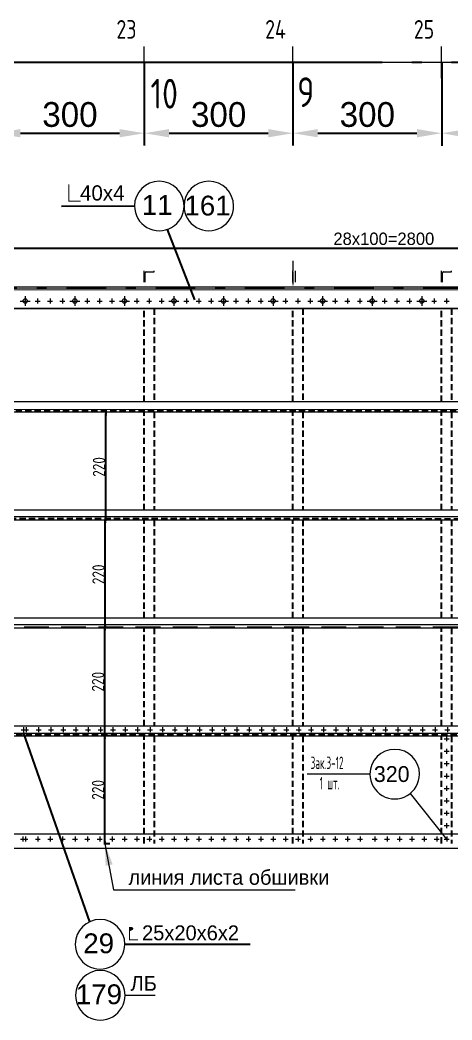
# Model space of a CAD drawing. Header units: millimetres. Extents: x 42007 to 66124, y -556 to 6894.
# Drawn here: x 50562 to 51433, y 3467 to 5485 of the extents above; entities that cross this region are included whole.
import ezdxf
from ezdxf.enums import TextEntityAlignment as Align

# ---------------------------------------------------------------- set-up
doc = ezdxf.new("R2010")
doc.units = ezdxf.units.MM
for name, pattern in [('DASH2', [1040, 900, -60, 20, -60]), ('DASH5', [180, 80, -40, 20, -40]), ('DASHED', [19.05, 12.7, -6.35]), ('K5LT32768', [0]), ('K5LT32769', [0]), ('K5LT32778', [0]), ('K5LT32781', [90, 40, -20, 10, -20]), ('K5LT32786', [25.318241, 20.818241, -1.5, 1.5, -1.5]), ('K5LT32790', [520, 450, -30, 10, -30]), ('K5LT32793', [10, 5, -5]), ('K5LT32794', [0]), ('K5LT32795', [75, 50, -25]), ('K5LT32797', [95.25, 63.5, -31.75]), ('K5LT32799', [95.25, 63.5, -31.75]), ('K5LT_THIN', [0])]:
    doc.linetypes.add(name, pattern=pattern)
doc.layers.get('Defpoints').update_dxf_attribs({"color": 250})
doc.layers.add('pen_7', color=1, linetype='Continuous')
doc.styles.add('KDIMTEXTSTYLE', font='GOST_AU.SHX', dxfattribs={"width": 0.96, "oblique": 15, "height": 5})
doc.styles.add('KTEXTSTYLE', font='GOST_AU.SHX', dxfattribs={"width": 0.96, "height": 5})
doc.styles.add('style5', font='arial.ttf', dxfattribs={"height": 3})
doc.dimstyles.new('ISO-10', dxfattribs={"dimscale": 10, "dimtxt": 2.5, "dimasz": 2.5, "dimexe": 1.25, "dimexo": 0, "dimtad": 1, "dimdec": 0, "dimtxsty": 'Standard', "dimcen": 2.5, "dimclrd": 7, "dimclre": 7, "dimclrt": 6, "dimadec": 0, "dimazin": 0, "dimtfac": 1, "dimtdec": 0, "dimtmove": 0, "dimatfit": 3, "dimfxl": 1, "dimarcsym": 0})
doc.dimstyles.new('KDIMSTYLE (1.00)', dxfattribs={"dimtxt": 5, "dimasz": 1, "dimexe": 2, "dimexo": 0, "dimgap": 1, "dimtad": 1, "dimtxsty": 'KDIMTEXTSTYLE', "dimsah": 1, "dimcen": 0, "dimdle": 1, "dimadec": 0, "dimazin": 0, "dimtfac": 0.667, "dimtmove": 0, "dimatfit": 3, "dimfxl": 1, "dimtvp": 1, "dimtolj": 1, "dimtzin": 0, "dimarcsym": 0})
doc.dimstyles.new('PB20', dxfattribs={"dimscale": 20, "dimtxt": 2.5, "dimasz": 2.5, "dimexe": 1.25, "dimexo": 0, "dimtad": 1, "dimdec": 0, "dimtxsty": 'Standard', "dimcen": 2.5, "dimclrd": 7, "dimclre": 7, "dimclrt": 4, "dimadec": 0, "dimazin": 0, "dimtfac": 1, "dimtdec": 0, "dimtmove": 0, "dimatfit": 3, "dimfxl": 1.25, "dimarcsym": 0})

# ---------------------------------------------------------------- blocks, each defined once
blk = doc.blocks.new('*D170')
at = {"color": 7, "lineweight": -2, "transparency": 16777216}
for p, q in [((50512.4, 5399.6), (50512.4, 5231.4)), ((50812.4, 5399.7), (50812.4, 5231.4)), ((50562.4, 5256.4), (50762.4, 5256.4))]:
    blk.add_line(p, q, dxfattribs=at)
at = {"color": 7, "transparency": 16777216}
for points in [[(50562.4, 5264.8), (50562.4, 5248.1), (50512.4, 5256.4)], [(50762.4, 5264.8), (50762.4, 5248.1), (50812.4, 5256.4)]]:
    blk.add_solid(points, dxfattribs=at)
at = {"layer": 'Defpoints', "color": 0, "transparency": 16777216}
for p in [(50512.4, 5399.6), (50812.4, 5399.7), (50812.4, 5256.4)]:
    blk.add_point(p, dxfattribs=at)
at = {"color": 4, "transparency": 16777216, "insert": (50662.4, 5293.9), "char_height": 50, "attachment_point": 5}
blk.add_mtext('300', dxfattribs=at)
blk = doc.blocks.new('*D171')
at = {"color": 7, "lineweight": -2, "transparency": 16777216}
for p, q in [((50812.4, 5399.6), (50812.4, 5231.4)), ((51112.4, 5399.7), (51112.4, 5231.4)), ((50862.4, 5256.4), (51062.4, 5256.4))]:
    blk.add_line(p, q, dxfattribs=at)
at = {"color": 7, "transparency": 16777216}
for points in [[(50862.4, 5264.8), (50862.4, 5248.1), (50812.4, 5256.4)], [(51062.4, 5264.8), (51062.4, 5248.1), (51112.4, 5256.4)]]:
    blk.add_solid(points, dxfattribs=at)
at = {"layer": 'Defpoints', "color": 0, "transparency": 16777216}
for p in [(50812.4, 5399.6), (51112.4, 5399.7), (51112.4, 5256.4)]:
    blk.add_point(p, dxfattribs=at)
at = {"color": 4, "transparency": 16777216, "insert": (50962.4, 5293.9), "char_height": 50, "attachment_point": 5}
blk.add_mtext('300', dxfattribs=at)
blk = doc.blocks.new('*D172')
at = {"color": 7, "lineweight": -2, "transparency": 16777216}
for p, q in [((51112.4, 5399.6), (51112.4, 5231.4)), ((51412.4, 5399.7), (51412.4, 5231.4)), ((51162.4, 5256.4), (51362.4, 5256.4))]:
    blk.add_line(p, q, dxfattribs=at)
at = {"color": 7, "transparency": 16777216}
for points in [[(51162.4, 5264.8), (51162.4, 5248.1), (51112.4, 5256.4)], [(51362.4, 5264.8), (51362.4, 5248.1), (51412.4, 5256.4)]]:
    blk.add_solid(points, dxfattribs=at)
at = {"layer": 'Defpoints', "color": 0, "transparency": 16777216}
for p in [(51112.4, 5399.6), (51412.4, 5399.7), (51412.4, 5256.4)]:
    blk.add_point(p, dxfattribs=at)
at = {"color": 4, "transparency": 16777216, "insert": (51262.4, 5293.9), "char_height": 50, "attachment_point": 5}
blk.add_mtext('300', dxfattribs=at)
blk = doc.blocks.new('*D173')
at = {"color": 7, "lineweight": -2, "transparency": 16777216}
for p, q in [((51412.4, 5399.6), (51412.4, 5231.3)), ((51712.4, 5399.7), (51712.4, 5231.3)), ((51462.4, 5256.3), (51662.4, 5256.3))]:
    blk.add_line(p, q, dxfattribs=at)
at = {"color": 7, "transparency": 16777216}
for points in [[(51462.4, 5264.6), (51462.4, 5247.9), (51412.4, 5256.3)], [(51662.4, 5264.6), (51662.4, 5247.9), (51712.4, 5256.3)]]:
    blk.add_solid(points, dxfattribs=at)
at = {"layer": 'Defpoints', "color": 0, "transparency": 16777216}
for p in [(51412.4, 5399.6), (51712.4, 5399.7), (51712.4, 5256.3)]:
    blk.add_point(p, dxfattribs=at)
at = {"color": 4, "transparency": 16777216, "insert": (51562.4, 5293.8), "char_height": 50, "attachment_point": 5}
blk.add_mtext('300', dxfattribs=at)
blk = doc.blocks.new('KDIMARROW_01')
blk.add_hatch(color=0).paths.add_polyline_path([(0, 0), (-5, 0.7), (-4.5, 0), (-5, -0.7)])
at = {"color": 0, "linetype": 'K5LT_THIN', "lineweight": 13}
for p, q in [((-4.5, 0), (-5, 0.7)), ((-5, 0.7), (0, 0)), ((0, 0), (-5, -0.7)), ((-5, -0.7), (-4.5, 0)), ((0, 0), (-1, 0))]:
    blk.add_line(p, q, dxfattribs=at)
blk = doc.blocks.new('*D208')
at = {"color": 0, "lineweight": -2, "transparency": 16777216}
for p, q in [((50743.8, 4040), (50730.7, 4040)), ((50732.7, 3823.1), (50732.7, 4039)), ((50743, 3822.1), (50730.7, 3822.1))]:
    blk.add_line(p, q, dxfattribs=at)
at = {"layer": 'Defpoints', "color": 0, "transparency": 16777216}
for p in [(50732.7, 4040), (50743.8, 4040), (50743, 3822.1)]:
    blk.add_point(p, dxfattribs=at)
at = {"color": 0, "lineweight": -2, "transparency": 16777216}
for p, rotation in [((50732.7, 4040), 90), ((50732.7, 3822.1), 270)]:
    blk.add_blockref('KDIMARROW_01', p, dxfattribs=dict(at, rotation=rotation))
at = {"color": 7, "transparency": 16777216, "insert": (50719.2, 3931.1), "char_height": 5, "attachment_point": 5, "rotation": 90, "style": 'KDIMTEXTSTYLE'}
blk.add_mtext('\\A1;\\H25.0;\\W0.965;\\Q0;\\Q0;220\\H25.0;\\W0.965;\\Q0;', dxfattribs=at)
blk = doc.blocks.new('*D209')
at = {"color": 0, "lineweight": -2, "transparency": 16777216}
for p, q in [((50732, 4258.5), (50734.6, 4258.5)), ((50732.6, 4041.3), (50732.6, 4257.5)), ((50732.6, 4040.3), (50730.6, 4040.3))]:
    blk.add_line(p, q, dxfattribs=at)
at = {"layer": 'Defpoints', "color": 0, "transparency": 16777216}
for p in [(50732, 4258.5), (50732.6, 4258.5), (50732.6, 4040.3)]:
    blk.add_point(p, dxfattribs=at)
at = {"color": 0, "lineweight": -2, "transparency": 16777216}
for p, rotation in [((50732.6, 4258.5), 90), ((50732.6, 4040.3), 270)]:
    blk.add_blockref('KDIMARROW_01', p, dxfattribs=dict(at, rotation=rotation))
at = {"color": 7, "transparency": 16777216, "insert": (50719.1, 4149.4), "char_height": 5, "attachment_point": 5, "rotation": 90, "style": 'KDIMTEXTSTYLE'}
blk.add_mtext('\\A1;\\H25.0;\\W0.965;\\Q0;\\Q0;220\\H25.0;\\W0.965;\\Q0;', dxfattribs=at)
blk = doc.blocks.new('*D210')
at = {"color": 0, "lineweight": -2, "transparency": 16777216}
for p, q in [((50733, 4475.2), (50735.6, 4475.2)), ((50733.6, 4258.1), (50733.6, 4474.2)), ((50733.6, 4257.1), (50731.6, 4257.1))]:
    blk.add_line(p, q, dxfattribs=at)
at = {"layer": 'Defpoints', "color": 0, "transparency": 16777216}
for p in [(50733, 4475.2), (50733.6, 4475.2), (50733.6, 4257.1)]:
    blk.add_point(p, dxfattribs=at)
at = {"color": 0, "lineweight": -2, "transparency": 16777216}
for p, rotation in [((50733.6, 4475.2), 90), ((50733.6, 4257.1), 270)]:
    blk.add_blockref('KDIMARROW_01', p, dxfattribs=dict(at, rotation=rotation))
at = {"color": 7, "transparency": 16777216, "insert": (50720.1, 4366.1), "char_height": 5, "attachment_point": 5, "rotation": 90, "style": 'KDIMTEXTSTYLE'}
blk.add_mtext('\\A1;\\H25.0;\\W0.965;\\Q0;\\Q0;220\\H25.0;\\W0.965;\\Q0;', dxfattribs=at)
blk = doc.blocks.new('*D211')
at = {"color": 0, "lineweight": -2, "transparency": 16777216}
for p, q in [((50734, 4691.9), (50736.7, 4691.9)), ((50734.7, 4474.8), (50734.7, 4690.9)), ((50734.7, 4473.8), (50732.7, 4473.8))]:
    blk.add_line(p, q, dxfattribs=at)
at = {"layer": 'Defpoints', "color": 0, "transparency": 16777216}
for p in [(50734, 4691.9), (50734.7, 4691.9), (50734.7, 4473.8)]:
    blk.add_point(p, dxfattribs=at)
at = {"color": 0, "lineweight": -2, "transparency": 16777216}
for p, rotation in [((50734.7, 4691.9), 90), ((50734.7, 4473.8), 270)]:
    blk.add_blockref('KDIMARROW_01', p, dxfattribs=dict(at, rotation=rotation))
at = {"color": 7, "transparency": 16777216, "insert": (50721.1, 4582.8), "char_height": 5, "attachment_point": 5, "rotation": 90, "style": 'KDIMTEXTSTYLE'}
blk.add_mtext('\\A1;\\H25.0;\\W0.965;\\Q0;\\Q0;220\\H25.0;\\W0.965;\\Q0;', dxfattribs=at)
blk = doc.blocks.new('*D227')
at = {"color": 7, "lineweight": -2, "transparency": 16777216}
for p, q in [((50512.4, 5399.6), (50512.4, 5231.4)), ((50812.4, 5399.7), (50812.4, 5231.4)), ((50562.4, 5256.4), (50762.4, 5256.4))]:
    blk.add_line(p, q, dxfattribs=at)
at = {"color": 7, "transparency": 16777216}
for points in [[(50562.4, 5264.8), (50562.4, 5248.1), (50512.4, 5256.4)], [(50762.4, 5264.8), (50762.4, 5248.1), (50812.4, 5256.4)]]:
    blk.add_solid(points, dxfattribs=at)
at = {"layer": 'Defpoints', "color": 0, "transparency": 16777216}
for p in [(50512.4, 5399.6), (50812.4, 5399.7), (50812.4, 5256.4)]:
    blk.add_point(p, dxfattribs=at)
at = {"color": 4, "transparency": 16777216, "insert": (50662.4, 5293.9), "char_height": 50, "attachment_point": 5}
blk.add_mtext('300', dxfattribs=at)
blk = doc.blocks.new('*D228')
at = {"color": 7, "lineweight": -2, "transparency": 16777216}
for p, q in [((50812.4, 5399.6), (50812.4, 5231.4)), ((51112.4, 5399.7), (51112.4, 5231.4)), ((50862.4, 5256.4), (51062.4, 5256.4))]:
    blk.add_line(p, q, dxfattribs=at)
at = {"color": 7, "transparency": 16777216}
for points in [[(50862.4, 5264.8), (50862.4, 5248.1), (50812.4, 5256.4)], [(51062.4, 5264.8), (51062.4, 5248.1), (51112.4, 5256.4)]]:
    blk.add_solid(points, dxfattribs=at)
at = {"layer": 'Defpoints', "color": 0, "transparency": 16777216}
for p in [(50812.4, 5399.6), (51112.4, 5399.7), (51112.4, 5256.4)]:
    blk.add_point(p, dxfattribs=at)
at = {"color": 4, "transparency": 16777216, "insert": (50962.4, 5293.9), "char_height": 50, "attachment_point": 5}
blk.add_mtext('300', dxfattribs=at)
blk = doc.blocks.new('*D229')
at = {"color": 7, "lineweight": -2, "transparency": 16777216}
for p, q in [((51112.4, 5399.6), (51112.4, 5231.4)), ((51412.4, 5399.7), (51412.4, 5231.4)), ((51162.4, 5256.4), (51362.4, 5256.4))]:
    blk.add_line(p, q, dxfattribs=at)
at = {"color": 7, "transparency": 16777216}
for points in [[(51162.4, 5264.8), (51162.4, 5248.1), (51112.4, 5256.4)], [(51362.4, 5264.8), (51362.4, 5248.1), (51412.4, 5256.4)]]:
    blk.add_solid(points, dxfattribs=at)
at = {"layer": 'Defpoints', "color": 0, "transparency": 16777216}
for p in [(51112.4, 5399.6), (51412.4, 5399.7), (51412.4, 5256.4)]:
    blk.add_point(p, dxfattribs=at)
at = {"color": 4, "transparency": 16777216, "insert": (51262.4, 5293.9), "char_height": 50, "attachment_point": 5}
blk.add_mtext('300', dxfattribs=at)
blk = doc.blocks.new('*D230')
at = {"color": 7, "lineweight": -2, "transparency": 16777216}
for p, q in [((51412.4, 5399.6), (51412.4, 5231.3)), ((51712.4, 5399.7), (51712.4, 5231.3)), ((51462.4, 5256.3), (51662.4, 5256.3))]:
    blk.add_line(p, q, dxfattribs=at)
at = {"color": 7, "transparency": 16777216}
for points in [[(51462.4, 5264.6), (51462.4, 5247.9), (51412.4, 5256.3)], [(51662.4, 5264.6), (51662.4, 5247.9), (51712.4, 5256.3)]]:
    blk.add_solid(points, dxfattribs=at)
at = {"layer": 'Defpoints', "color": 0, "transparency": 16777216}
for p in [(51412.4, 5399.6), (51712.4, 5399.7), (51712.4, 5256.3)]:
    blk.add_point(p, dxfattribs=at)
at = {"color": 4, "transparency": 16777216, "insert": (51562.4, 5293.8), "char_height": 50, "attachment_point": 5}
blk.add_mtext('300', dxfattribs=at)
blk = doc.blocks.new('*D276')
at = {"color": 7, "lineweight": -2, "transparency": 16777216}
for p, q in [((49774.5, 4927.8), (49774.5, 5037)), ((52572, 4913.3), (52572, 5037)), ((49799.5, 5024.5), (52547, 5024.5))]:
    blk.add_line(p, q, dxfattribs=at)
at = {"color": 7, "transparency": 16777216}
for points in [[(49799.5, 5028.6), (49799.5, 5020.3), (49774.5, 5024.5)], [(52547, 5028.6), (52547, 5020.3), (52572, 5024.5)]]:
    blk.add_solid(points, dxfattribs=at)
at = {"layer": 'Defpoints', "color": 0, "transparency": 16777216}
for p in [(52572, 5024.5), (49774.5, 4927.8), (52572, 4913.3)]:
    blk.add_point(p, dxfattribs=at)
at = {"color": 6, "transparency": 16777216, "insert": (51295.7, 5043.2), "char_height": 25, "attachment_point": 5}
blk.add_mtext('28х100=2800', dxfattribs=at)

msp = doc.modelspace()

# ---------------------------------------------------------------- hatches: boundary and pattern name
for color, points in [(7, [(50734.403, 3777.815), (50748.572, 3780.64), (50732.678, 3822.306)]), (0, [(50787.027, 3648.8, 1), (50787.027, 3653.034), (50782.692, 3653.034), (50782.692, 3646.387)])]:
    msp.add_hatch(color=color).paths.add_polyline_path(points)

# ---------------------------------------------------------------- linework, layer by layer
at = {"color": 0, "linetype": 'K5LT32768', "lineweight": 18}
for p, q in [((50812.362, 5367.653), (50812.362, 5431.653)), ((50812.362, 5367.653), (50812.362, 5431.653)), ((51112.362, 5367.653), (51112.362, 5431.653)), ((51112.362, 5367.653), (51112.362, 5431.653)), ((51412.362, 5367.653), (51412.362, 5431.653)), ((51412.362, 5367.653), (51412.362, 5431.653))]:
    msp.add_line(p, q, dxfattribs=at)
at = {"color": 0, "linetype": 'K5LT32778', "lineweight": 18}
for p, q in [((50812.362, 5369.474), (50812.362, 5416.93)), ((50812.362, 5369.474), (50812.362, 5416.93)), ((51112.362, 5369.474), (51112.362, 5416.93)), ((51112.362, 5369.474), (51112.362, 5416.93)), ((51412.362, 5369.474), (51412.362, 5416.93)), ((51412.362, 5369.474), (51412.362, 5416.93))]:
    msp.add_line(p, q, dxfattribs=at)
at = {"color": 0, "linetype": 'K5LT32790', "lineweight": 18}
for p, q in [((46793.402, 5399.833), (54012.362, 5399.833)), ((46793.402, 5399.833), (54012.362, 5399.833)), ((46793.402, 5399.833), (54012.362, 5399.833)), ((46793.402, 5399.833), (54012.362, 5399.833)), ((47023.402, 5399.653), (54242.362, 5399.653)), ((47023.402, 5399.653), (54242.362, 5399.653)), ((47023.402, 5399.653), (54242.362, 5399.653)), ((47023.402, 5399.653), (54242.362, 5399.653))]:
    msp.add_line(p, q, dxfattribs=at)
at = {"color": 0, "linetype": 'DASH2'}
msp.add_line((47272.487, 5399.59), (54357.862, 5399.59), dxfattribs=at)
msp.add_line((47272.487, 5399.59), (54357.862, 5399.59), dxfattribs=at)
msp.add_line((47272.487, 5399.59), (54357.862, 5399.59), dxfattribs=at)
msp.add_line((47272.487, 5399.59), (54357.862, 5399.59), dxfattribs=at)
at = {"color": 0}
for p, q in [((50645.368, 5109.154), (50792.609, 5109.579)), ((50858.392, 5062.008), (50913.552, 4919.957)), ((50568.34, 4046.786), (50702.097, 3664.383)), ((50773.191, 3619.433), (51025.872, 3619.554))]:
    msp.add_line(p, q, dxfattribs=at)
at = {"color": 7, "linetype": 'K5LT32786', "lineweight": 18}
msp.add_line((51112.362, 4998.588), (51112.362, 4948.588), dxfattribs=at)
at = {"color": 7, "linetype": 'K5LT32781', "lineweight": 18}
for p, q in [((50812.362, 4955.588), (50812.362, 4978.588)), ((50814.362, 4955.588), (50814.362, 4974.588)), ((50816.362, 4976.588), (50831.362, 4976.588)), ((50832.362, 4977.588), (50832.362, 4978.588)), ((51112.362, 4955.588), (51112.362, 4978.588)), ((51117.362, 4955.588), (51117.362, 4978.588)), ((51412.362, 4955.588), (51412.362, 4978.588)), ((51414.362, 4955.588), (51414.362, 4974.588)), ((51416.362, 4976.588), (51431.362, 4976.588)), ((51432.362, 4977.588), (51432.362, 4978.588))]:
    msp.add_line(p, q, dxfattribs=at)
at = {"color": 7, "linetype": 'K5LT32769', "lineweight": 18}
for p, q in [((51784.738, 4945.588), (50495.821, 4945.588)), ((50572.255, 4927.772), (50572.255, 4907.772)), ((50572.255, 4927.772), (50572.255, 4907.772)), ((50572.255, 4927.772), (50572.255, 4907.772)), ((50572.255, 4927.772), (50572.255, 4907.772)), ((50672.255, 4927.772), (50672.255, 4907.772)), ((50672.255, 4927.772), (50672.255, 4907.772)), ((50772.255, 4927.772), (50772.255, 4907.772)), ((50772.255, 4927.772), (50772.255, 4907.772)), ((50872.255, 4927.772), (50872.255, 4907.772)), ((50872.255, 4927.772), (50872.255, 4907.772)), ((50972.255, 4927.772), (50972.255, 4907.772)), ((50972.255, 4927.772), (50972.255, 4907.772)), ((51072.255, 4927.772), (51072.255, 4907.772)), ((51072.255, 4927.772), (51072.255, 4907.772)), ((51172.255, 4927.772), (51172.255, 4907.772)), ((51172.255, 4927.772), (51172.255, 4907.772)), ((51272.255, 4927.772), (51272.255, 4907.772)), ((51272.255, 4927.772), (51272.255, 4907.772)), ((51372.255, 4927.772), (51372.255, 4907.772)), ((51372.255, 4927.772), (51372.255, 4907.772)), ((50562.255, 4917.772), (50572.255, 4917.772)), ((50562.255, 4917.772), (50572.255, 4917.772)), ((50562.255, 4917.772), (50582.255, 4917.772)), ((50562.255, 4917.772), (50582.255, 4917.772)), ((50592.255, 4917.772), (50602.255, 4917.772)), ((50592.255, 4917.772), (50602.255, 4917.772)), ((50597.255, 4922.772), (50597.255, 4912.772)), ((50597.255, 4922.772), (50597.255, 4912.772)), ((50617.255, 4917.772), (50627.255, 4917.772)), ((50617.255, 4917.772), (50627.255, 4917.772)), ((50622.255, 4922.772), (50622.255, 4912.772)), ((50622.255, 4922.772), (50622.255, 4912.772)), ((50642.255, 4917.772), (50652.255, 4917.772)), ((50642.255, 4917.772), (50652.255, 4917.772)), ((50647.255, 4922.772), (50647.255, 4912.772)), ((50647.255, 4922.772), (50647.255, 4912.772)), ((50662.255, 4917.772), (50682.255, 4917.772)), ((50662.255, 4917.772), (50682.255, 4917.772)), ((50692.255, 4917.772), (50702.255, 4917.772)), ((50692.255, 4917.772), (50702.255, 4917.772)), ((50697.255, 4922.772), (50697.255, 4912.772)), ((50697.255, 4922.772), (50697.255, 4912.772)), ((50717.255, 4917.772), (50727.255, 4917.772)), ((50717.255, 4917.772), (50727.255, 4917.772)), ((50722.255, 4922.772), (50722.255, 4912.772)), ((50722.255, 4922.772), (50722.255, 4912.772)), ((50742.255, 4917.772), (50752.255, 4917.772)), ((50742.255, 4917.772), (50752.255, 4917.772)), ((50747.255, 4922.772), (50747.255, 4912.772)), ((50747.255, 4922.772), (50747.255, 4912.772)), ((50762.255, 4917.772), (50782.255, 4917.772)), ((50762.255, 4917.772), (50782.255, 4917.772)), ((50792.255, 4917.772), (50802.255, 4917.772)), ((50792.255, 4917.772), (50802.255, 4917.772)), ((50797.255, 4922.772), (50797.255, 4912.772)), ((50797.255, 4922.772), (50797.255, 4912.772)), ((50817.255, 4917.772), (50827.255, 4917.772)), ((50817.255, 4917.772), (50827.255, 4917.772)), ((50822.255, 4922.772), (50822.255, 4912.772)), ((50822.255, 4922.772), (50822.255, 4912.772)), ((50842.255, 4917.772), (50852.255, 4917.772)), ((50842.255, 4917.772), (50852.255, 4917.772)), ((50847.255, 4922.772), (50847.255, 4912.772)), ((50847.255, 4922.772), (50847.255, 4912.772)), ((50862.255, 4917.772), (50882.255, 4917.772)), ((50862.255, 4917.772), (50882.255, 4917.772)), ((50892.255, 4917.772), (50902.255, 4917.772)), ((50892.255, 4917.772), (50902.255, 4917.772)), ((50897.255, 4922.772), (50897.255, 4912.772)), ((50897.255, 4922.772), (50897.255, 4912.772)), ((50917.255, 4917.772), (50927.255, 4917.772)), ((50917.255, 4917.772), (50927.255, 4917.772)), ((50922.255, 4922.772), (50922.255, 4912.772)), ((50922.255, 4922.772), (50922.255, 4912.772)), ((50942.255, 4917.772), (50952.255, 4917.772)), ((50942.255, 4917.772), (50952.255, 4917.772)), ((50947.255, 4922.772), (50947.255, 4912.772)), ((50947.255, 4922.772), (50947.255, 4912.772)), ((50962.255, 4917.772), (50982.255, 4917.772)), ((50962.255, 4917.772), (50982.255, 4917.772)), ((50992.255, 4917.772), (51002.255, 4917.772)), ((50992.255, 4917.772), (51002.255, 4917.772)), ((50997.255, 4922.772), (50997.255, 4912.772)), ((50997.255, 4922.772), (50997.255, 4912.772)), ((51017.255, 4917.772), (51027.255, 4917.772)), ((51017.255, 4917.772), (51027.255, 4917.772)), ((51022.255, 4922.772), (51022.255, 4912.772)), ((51022.255, 4922.772), (51022.255, 4912.772)), ((51042.255, 4917.772), (51052.255, 4917.772)), ((51042.255, 4917.772), (51052.255, 4917.772)), ((51047.255, 4922.772), (51047.255, 4912.772)), ((51047.255, 4922.772), (51047.255, 4912.772)), ((51062.255, 4917.772), (51082.255, 4917.772)), ((51062.255, 4917.772), (51082.255, 4917.772)), ((51092.255, 4917.772), (51102.255, 4917.772)), ((51092.255, 4917.772), (51102.255, 4917.772)), ((51097.255, 4922.772), (51097.255, 4912.772)), ((51097.255, 4922.772), (51097.255, 4912.772)), ((51117.255, 4917.772), (51127.255, 4917.772)), ((51117.255, 4917.772), (51127.255, 4917.772)), ((51122.255, 4922.772), (51122.255, 4912.772)), ((51122.255, 4922.772), (51122.255, 4912.772)), ((51142.255, 4917.772), (51152.255, 4917.772)), ((51142.255, 4917.772), (51152.255, 4917.772)), ((51147.255, 4922.772), (51147.255, 4912.772)), ((51147.255, 4922.772), (51147.255, 4912.772)), ((51162.255, 4917.772), (51182.255, 4917.772)), ((51162.255, 4917.772), (51182.255, 4917.772)), ((51192.255, 4917.772), (51202.255, 4917.772)), ((51192.255, 4917.772), (51202.255, 4917.772)), ((51197.255, 4922.772), (51197.255, 4912.772)), ((51197.255, 4922.772), (51197.255, 4912.772)), ((51217.255, 4917.772), (51227.255, 4917.772)), ((51217.255, 4917.772), (51227.255, 4917.772)), ((51222.255, 4922.772), (51222.255, 4912.772)), ((51222.255, 4922.772), (51222.255, 4912.772)), ((51242.255, 4917.772), (51252.255, 4917.772)), ((51242.255, 4917.772), (51252.255, 4917.772)), ((51247.255, 4922.772), (51247.255, 4912.772)), ((51247.255, 4922.772), (51247.255, 4912.772)), ((51262.255, 4917.772), (51282.255, 4917.772)), ((51262.255, 4917.772), (51282.255, 4917.772)), ((51292.255, 4917.772), (51302.255, 4917.772)), ((51292.255, 4917.772), (51302.255, 4917.772)), ((51297.255, 4922.772), (51297.255, 4912.772)), ((51297.255, 4922.772), (51297.255, 4912.772)), ((51317.255, 4917.772), (51327.255, 4917.772)), ((51317.255, 4917.772), (51327.255, 4917.772)), ((51322.255, 4922.772), (51322.255, 4912.772)), ((51322.255, 4922.772), (51322.255, 4912.772)), ((51342.255, 4917.772), (51352.255, 4917.772)), ((51342.255, 4917.772), (51352.255, 4917.772)), ((51347.255, 4922.772), (51347.255, 4912.772)), ((51347.255, 4922.772), (51347.255, 4912.772)), ((51362.255, 4917.772), (51382.255, 4917.772)), ((51362.255, 4917.772), (51382.255, 4917.772)), ((51392.255, 4917.772), (51402.255, 4917.772)), ((51392.255, 4917.772), (51402.255, 4917.772)), ((51397.255, 4922.772), (51397.255, 4912.772)), ((51397.255, 4922.772), (51397.255, 4912.772)), ((51417.255, 4917.772), (51427.255, 4917.772)), ((51417.255, 4917.772), (51427.255, 4917.772)), ((51422.255, 4922.772), (51422.255, 4912.772)), ((51422.255, 4922.772), (51422.255, 4912.772)), ((51868.631, 4902.588), (50495.821, 4902.588)), ((50495.821, 4902.588), (51868.631, 4902.588)), ((51868.631, 4714.016), (50495.821, 4714.016)), ((50495.821, 4694.189), (51868.631, 4694.189)), ((50497.245, 4699.707), (51870.054, 4698.062)), ((51868.631, 4495.816), (50495.821, 4495.816)), ((51868.631, 4482.025), (50495.821, 4482.05)), ((50495.821, 4475.989), (51868.631, 4475.989)), ((51868.631, 4277.718), (50495.821, 4277.718)), ((51868.631, 4263.925), (50495.821, 4263.949)), ((50495.821, 4257.891), (51868.631, 4257.891)), ((51868.631, 4059.615), (50495.821, 4059.615)), ((50569.025, 4057.495), (50569.025, 4047.495)), ((50574.025, 4057.495), (50574.025, 4047.495)), ((50574.025, 4057.495), (50574.025, 4047.495)), ((50599.025, 4057.495), (50599.025, 4047.495)), ((50624.025, 4057.495), (50624.025, 4047.495)), ((50649.025, 4057.495), (50649.025, 4047.495)), ((50674.025, 4057.495), (50674.025, 4047.495)), ((50699.025, 4057.495), (50699.025, 4047.495)), ((50724.025, 4057.495), (50724.025, 4047.495)), ((50749.025, 4057.495), (50749.025, 4047.495)), ((50774.025, 4057.495), (50774.025, 4047.495)), ((50799.025, 4057.495), (50799.025, 4047.495)), ((50824.025, 4057.495), (50824.025, 4047.495)), ((50849.025, 4057.495), (50849.025, 4047.495)), ((50874.025, 4057.495), (50874.025, 4047.495)), ((50899.025, 4057.495), (50899.025, 4047.495)), ((50924.025, 4057.495), (50924.025, 4047.495)), ((50949.025, 4057.495), (50949.025, 4047.495)), ((50974.025, 4057.495), (50974.025, 4047.495)), ((50999.025, 4057.495), (50999.025, 4047.495)), ((51024.025, 4057.495), (51024.025, 4047.495)), ((51049.025, 4057.495), (51049.025, 4047.495)), ((51074.025, 4057.495), (51074.025, 4047.495)), ((51099.025, 4057.495), (51099.025, 4047.495)), ((51124.025, 4057.495), (51124.025, 4047.495)), ((51149.025, 4057.495), (51149.025, 4047.495)), ((51174.025, 4057.495), (51174.025, 4047.495)), ((51199.025, 4057.495), (51199.025, 4047.495)), ((51224.025, 4057.495), (51224.025, 4047.495)), ((51249.025, 4057.495), (51249.025, 4047.495)), ((51274.025, 4057.495), (51274.025, 4047.495)), ((51299.025, 4057.495), (51299.025, 4047.495)), ((51324.025, 4057.495), (51324.025, 4047.495)), ((51349.025, 4057.495), (51349.025, 4047.495)), ((51374.025, 4057.495), (51374.025, 4047.495)), ((51399.025, 4057.495), (51399.025, 4047.495)), ((51424.025, 4057.495), (51424.025, 4047.495)), ((50495.821, 4045.64), (51868.631, 4045.707)), ((50495.821, 4039.788), (51868.631, 4039.788)), ((50564.025, 4052.495), (50574.025, 4052.495)), ((50569.025, 4052.495), (50579.025, 4052.495)), ((50594.025, 4052.495), (50604.025, 4052.495)), ((50619.025, 4052.495), (50629.025, 4052.495)), ((50644.025, 4052.495), (50654.025, 4052.495)), ((50669.025, 4052.495), (50679.025, 4052.495)), ((50694.025, 4052.495), (50704.025, 4052.495)), ((50719.025, 4052.495), (50729.025, 4052.495)), ((50744.025, 4052.495), (50754.025, 4052.495)), ((50769.025, 4052.495), (50779.025, 4052.495)), ((50794.025, 4052.495), (50804.025, 4052.495)), ((50819.025, 4052.495), (50829.025, 4052.495)), ((50844.025, 4052.495), (50854.025, 4052.495)), ((50869.025, 4052.495), (50879.025, 4052.495)), ((50894.025, 4052.495), (50904.025, 4052.495)), ((50919.025, 4052.495), (50929.025, 4052.495)), ((50944.025, 4052.495), (50954.025, 4052.495)), ((50969.025, 4052.495), (50979.025, 4052.495)), ((50994.025, 4052.495), (51004.025, 4052.495)), ((51019.025, 4052.495), (51029.025, 4052.495)), ((51044.025, 4052.495), (51054.025, 4052.495)), ((51069.025, 4052.495), (51079.025, 4052.495)), ((51094.025, 4052.495), (51104.025, 4052.495)), ((51119.025, 4052.495), (51129.025, 4052.495)), ((51144.025, 4052.495), (51154.025, 4052.495)), ((51169.025, 4052.495), (51179.025, 4052.495)), ((51194.025, 4052.495), (51204.025, 4052.495)), ((51219.025, 4052.495), (51229.025, 4052.495)), ((51244.025, 4052.495), (51254.025, 4052.495)), ((51269.025, 4052.495), (51279.025, 4052.495)), ((51294.025, 4052.495), (51304.025, 4052.495)), ((51319.025, 4052.495), (51329.025, 4052.495)), ((51344.025, 4052.495), (51354.025, 4052.495)), ((51369.025, 4052.495), (51379.025, 4052.495)), ((51394.025, 4052.495), (51404.025, 4052.495)), ((51419.025, 4052.495), (51429.025, 4052.495)), ((51422.362, 4039.025), (51422.362, 4029.025)), ((51417.362, 4034.025), (51427.362, 4034.025)), ((51417.362, 4009.025), (51427.362, 4009.025)), ((51422.362, 4014.025), (51422.362, 4004.025)), ((51417.362, 3984.025), (51427.362, 3984.025)), ((51422.362, 3989.025), (51422.362, 3979.025)), ((51267.679, 3962.831), (51141.232, 3962.831)), ((51417.362, 3959.025), (51427.362, 3959.025)), ((51422.362, 3964.025), (51422.362, 3954.025)), ((51422.362, 3939.025), (51422.362, 3929.025)), ((51348.665, 3923.59), (51422.362, 3831.588)), ((51417.362, 3934.025), (51427.362, 3934.025)), ((51417.362, 3909.025), (51427.362, 3909.025)), ((51422.362, 3914.025), (51422.362, 3904.025)), ((51417.362, 3884.025), (51427.362, 3884.025)), ((51422.362, 3889.025), (51422.362, 3879.025)), ((51417.362, 3859.025), (51427.362, 3859.025)), ((51422.362, 3864.025), (51422.362, 3854.025)), ((50567.64, 3836.588), (50567.64, 3826.588)), ((50572.64, 3836.588), (50572.64, 3826.588)), ((50572.64, 3836.588), (50572.64, 3826.588)), ((50597.64, 3836.588), (50597.64, 3826.588)), ((50622.64, 3836.588), (50622.64, 3826.588)), ((50647.64, 3836.588), (50647.64, 3826.588)), ((50672.64, 3836.588), (50672.64, 3826.588)), ((50697.64, 3836.588), (50697.64, 3826.588)), ((50722.64, 3836.588), (50722.64, 3826.588)), ((50747.64, 3836.588), (50747.64, 3826.588)), ((50772.64, 3836.588), (50772.64, 3826.588)), ((50797.64, 3836.588), (50797.64, 3826.588)), ((50822.64, 3836.588), (50822.64, 3826.588)), ((50847.64, 3836.588), (50847.64, 3826.588)), ((50872.64, 3836.588), (50872.64, 3826.588)), ((50897.64, 3836.588), (50897.64, 3826.588)), ((50922.64, 3836.588), (50922.64, 3826.588)), ((50947.64, 3836.588), (50947.64, 3826.588)), ((50972.64, 3836.588), (50972.64, 3826.588)), ((50997.64, 3836.588), (50997.64, 3826.588)), ((51022.64, 3836.588), (51022.64, 3826.588)), ((51047.64, 3836.588), (51047.64, 3826.588)), ((51072.64, 3836.588), (51072.64, 3826.588)), ((51097.64, 3836.588), (51097.64, 3826.588)), ((51122.64, 3836.588), (51122.64, 3826.588)), ((51147.64, 3836.588), (51147.64, 3826.588)), ((51172.64, 3836.588), (51172.64, 3826.588)), ((51197.64, 3836.588), (51197.64, 3826.588)), ((51222.64, 3836.588), (51222.64, 3826.588)), ((51247.64, 3836.588), (51247.64, 3826.588)), ((51277.362, 3836.588), (51277.362, 3826.588)), ((51302.362, 3836.588), (51302.362, 3826.588)), ((51327.362, 3836.588), (51327.362, 3826.588)), ((51352.362, 3836.588), (51352.362, 3826.588)), ((51377.362, 3836.588), (51377.362, 3826.588)), ((51402.362, 3836.588), (51402.362, 3826.588)), ((51422.64, 3836.588), (51422.64, 3826.588)), ((50562.64, 3831.588), (50572.64, 3831.588)), ((50567.64, 3831.588), (50577.64, 3831.588)), ((50567.64, 3831.588), (50577.64, 3831.588)), ((50592.64, 3831.588), (50602.64, 3831.588)), ((50617.64, 3831.588), (50627.64, 3831.588)), ((50642.64, 3831.588), (50652.64, 3831.588)), ((50667.64, 3831.588), (50677.64, 3831.588)), ((50692.64, 3831.588), (50702.64, 3831.588)), ((50717.64, 3831.588), (50727.64, 3831.588)), ((50732.729, 3822.092), (50750.399, 3729.143)), ((50742.64, 3831.588), (50752.64, 3831.588)), ((50767.64, 3831.588), (50777.64, 3831.588)), ((50792.64, 3831.588), (50802.64, 3831.588)), ((50817.64, 3831.588), (50827.64, 3831.588)), ((50842.64, 3831.588), (50852.64, 3831.588)), ((50867.64, 3831.588), (50877.64, 3831.588)), ((50892.64, 3831.588), (50902.64, 3831.588)), ((50917.64, 3831.588), (50927.64, 3831.588)), ((50942.64, 3831.588), (50952.64, 3831.588)), ((50967.64, 3831.588), (50977.64, 3831.588)), ((50992.64, 3831.588), (51002.64, 3831.588)), ((51017.64, 3831.588), (51027.64, 3831.588)), ((51042.64, 3831.588), (51052.64, 3831.588)), ((51067.64, 3831.588), (51077.64, 3831.588)), ((51092.64, 3831.588), (51102.64, 3831.588)), ((51117.64, 3831.588), (51127.64, 3831.588)), ((51142.64, 3831.588), (51152.64, 3831.588)), ((51167.64, 3831.588), (51177.64, 3831.588)), ((51192.64, 3831.588), (51202.64, 3831.588)), ((51217.64, 3831.588), (51227.64, 3831.588)), ((51242.64, 3831.588), (51252.64, 3831.588)), ((51272.362, 3831.588), (51282.362, 3831.588)), ((51297.362, 3831.588), (51307.362, 3831.588)), ((51322.362, 3831.588), (51332.362, 3831.588)), ((51347.362, 3831.588), (51357.362, 3831.588)), ((51372.362, 3831.588), (51382.362, 3831.588)), ((51397.362, 3831.588), (51407.362, 3831.588)), ((51417.64, 3831.588), (51427.64, 3831.588)), ((50750.399, 3729.143), (51116.977, 3729.143)), ((50773.689, 3516.541), (50834.396, 3516.541))]:
    msp.add_line(p, q, dxfattribs=at)
at = {"color": 0, "linetype": 'DASH5'}
msp.add_line((44355.362, 4944.588), (54416.357, 4944.588), dxfattribs=at)
at = {"color": 7, "linetype": 'K5LT32794', "lineweight": 18}
for p, q in [((51868.631, 4941.588), (50495.821, 4941.588)), ((51868.631, 3841.575), (50495.821, 3841.583)), ((50495.821, 3813.588), (51868.631, 3813.588))]:
    msp.add_line(p, q, dxfattribs=at)
at = {"color": 0, "linetype": 'DASHED'}
for p, q in [((50812.362, 4714.016), (50812.362, 4902.588)), ((50832.362, 4902.588), (50832.362, 4714.016)), ((51112.362, 4714.016), (51112.362, 4902.588)), ((51132.362, 4902.588), (51132.362, 4714.016)), ((51412.362, 4714.016), (51412.362, 4902.588)), ((51432.362, 4902.588), (51432.362, 4714.016)), ((50495.821, 4696.171), (51868.631, 4696.171)), ((50812.362, 4495.816), (50812.362, 4694.189)), ((50832.362, 4694.189), (50832.362, 4495.816)), ((51112.362, 4495.816), (51112.362, 4694.189)), ((51132.362, 4694.189), (51132.362, 4495.816)), ((51412.362, 4495.816), (51412.362, 4694.189)), ((51432.362, 4694.189), (51432.362, 4495.816)), ((49741.401, 4478.745), (51868.631, 4478.35)), ((50812.362, 4277.718), (50812.362, 4475.989)), ((50832.362, 4475.989), (50832.362, 4277.718)), ((51112.362, 4277.718), (51112.362, 4475.989)), ((51132.362, 4475.989), (51132.362, 4277.718)), ((51412.362, 4277.718), (51412.362, 4475.989)), ((51432.362, 4475.989), (51432.362, 4277.718)), ((50812.362, 4059.615), (50812.362, 4257.891)), ((50832.362, 4257.891), (50832.362, 4059.615)), ((51112.362, 4059.615), (51112.362, 4257.891)), ((51132.362, 4257.891), (51132.362, 4059.615)), ((51412.362, 4059.615), (51412.362, 4257.891)), ((51432.362, 4257.891), (51432.362, 4059.615)), ((49734.921, 4042.788), (51868.631, 4042.218)), ((50812.362, 3822.588), (50812.362, 4039.788)), ((50832.362, 4039.788), (50832.362, 3822.588)), ((51112.362, 3822.588), (51112.362, 4039.788)), ((51132.362, 4039.788), (51132.362, 3822.588)), ((51412.362, 3822.588), (51412.362, 4039.788)), ((51432.362, 4039.788), (51432.362, 3822.588))]:
    msp.add_line(p, q, dxfattribs=at)
at = {"color": 7, "linetype": 'K5LT32795', "lineweight": 18}
msp.add_line((50044.788, 4259.874), (51863.618, 4259.874), dxfattribs=at)
at = {"color": 0, "const_width": 2}
for points in [[(50660.401, 5153.281), (50660.401, 5119.619), (50683.928, 5119.619)], [(50782.692, 3654.067), (50782.692, 3628.25), (50799.835, 3628.25)]]:
    msp.add_lwpolyline(points, dxfattribs=at)
at = {"color": 7, "linetype": 'K5LT32786', "const_width": 0.18}
for points in [[(51112.362, 4948.588), (51117.362, 4948.588), (51117.362, 4998.588)], [(50812.362, 4948.588), (50813.362, 4948.588), (50814.069, 4948.881), (50814.362, 4949.588), (50814.362, 4974.588), (50814.63, 4975.588), (50815.362, 4976.32), (50816.362, 4976.588), (50831.362, 4976.588), (50832.069, 4976.881), (50832.362, 4977.588), (50832.362, 4978.588), (50812.362, 4978.588), (50812.362, 4948.588)], [(51412.362, 4948.588), (51413.362, 4948.588), (51414.069, 4948.881), (51414.362, 4949.588), (51414.362, 4974.588), (51414.63, 4975.588), (51415.362, 4976.32), (51416.362, 4976.588), (51431.362, 4976.588), (51432.069, 4976.881), (51432.362, 4977.588), (51432.362, 4978.588), (51412.362, 4978.588), (51412.362, 4948.588)]]:
    msp.add_lwpolyline(points, dxfattribs=at)
at = {"color": 7, "linetype": 'K5LT32797', "const_width": 0.18}
msp.add_lwpolyline([(50495.821, 4939.579), (51868.631, 4939.563)], dxfattribs=at)
at = {"color": 7, "linetype": 'K5LT32799', "const_width": 0.18}
msp.add_lwpolyline([(51868.631, 3824.423), (49990.905, 3824.423)], dxfattribs=at)
at = {"color": 7, "linetype": 'K5LT32793', "const_width": 0.18}
msp.add_lwpolyline([(51868.631, 3820.423), (49990.905, 3820.423)], dxfattribs=at)
at = {"color": 0, "const_width": 2}
msp.add_lwpolyline([(50782.072, 3653.034), (50787.027, 3653.034, -1), (50787.027, 3648.8), (50782.17, 3646.096)], format="xyb", dxfattribs=at)
at = {"color": 7, "linetype": 'K5LT32769', "lineweight": 18}
for centre in [(50572.255, 4917.772), (50572.255, 4917.772), (50672.255, 4917.772), (50772.255, 4917.772), (50872.255, 4917.772), (50972.255, 4917.772), (51072.255, 4917.772), (51172.255, 4917.772), (51272.255, 4917.772), (51372.255, 4917.772)]:
    msp.add_circle(centre, 4.5, dxfattribs=at)
for centre, start, end in [((50842.609, 5109.583), 0, 179.999977), ((50942.609, 5109.587), 0, 179.999977), ((50842.609, 5109.583), 179.999977, 0), ((50942.609, 5109.587), 179.999977, 0), ((51317.679, 3962.831), 0, 179.999977), ((51317.679, 3962.831), 179.999977, 0), ((50723.191, 3619.433), 0, 179.999977), ((50723.191, 3619.433), 179.999977, 0), ((50723.689, 3516.541), 0, 179.999977), ((50723.689, 3516.541), 179.999977, 0)]:
    msp.add_arc(centre, 50, start, end, dxfattribs=at)
at = {"color": 7, "linetype": 'K5LT32781', "lineweight": 18}
for centre, radius, start, end in [((50816.362, 4974.588), 2, 90.000004, 180), ((50831.362, 4977.588), 1, 270, 0), ((51416.362, 4974.588), 2, 90.000004, 180), ((51431.362, 4977.588), 1, 270, 0)]:
    msp.add_arc(centre, radius, start, end, dxfattribs=at)

# ---------------------------------------------------------------- texts
at = {"color": 0, "style": 'KTEXTSTYLE', "width": 0.965}
for s, p in [('23', (50756.182, 5447.344)), ('24', (51056.182, 5447.344)), ('25', (51356.182, 5447.344)), ('25', (51356.182, 5447.344))]:
    msp.add_text(s, height=37.5, dxfattribs=at).set_placement(p)
at = {"color": 0, "char_height": 2.5, "attachment_point": 1, "style": 'KTEXTSTYLE'}
for s, insert in [('{\\H24x;\\W0.965;\\C6;9}', (51121.025, 5369.283)), ('{\\H24x;\\W0.965;\\C6;9}', (51121.025, 5369.283)), ('{\\H24x;\\W0.965;\\C6;10}', (50824.997, 5366.144))]:
    msp.add_mtext(s, dxfattribs=dict(at, insert=insert))
at = {"color": 7, "attachment_point": 1}
for s, insert, char_height, style in [('{\\H12.8x;\\W0.965;40x4}', (50682.713, 5151.287), 2.4, 'style5'), ('\\H3.5;\\W0.965;\\Q15;\\Q0;\\W0.665;\\H25.00;Зак.3-12', (51148.025, 3998.174), 2.5, 'KTEXTSTYLE'), ('\\H3.5;\\W0.965;\\Q15;\\Q0;\\W0.665;\\H25.00;1 шт.', (51166.321, 3957.047), 2.5, 'KTEXTSTYLE'), ('\\H3.5;\\W0.965;\\Q15;\\Q0;\\H30.00;линия листа обшивки', (50780.399, 3769.485), 3, 'style5'), ('{\\H10x;\\W0.965;25x20x6x2}', (50807.911, 3657.507), 3, 'style5'), ('\\H3.5;\\W0.965;\\Q15;\\Q0;\\H30.00;ЛБ', (50784.707, 3555.587), 3, 'style5')]:
    msp.add_mtext(s, dxfattribs=dict(at, insert=insert, char_height=char_height, style=style))
at = {"layer": 'pen_7', "color": 2, "linetype": 'Continuous', "style": 'style5'}
for s, p in [('11', (50838.417, 5111.606)), ('161', (50939.99, 5110.368)), ('29', (50720.352, 3621.34)), ('179', (50720.85, 3518.448))]:
    msp.add_text(s, height=40, dxfattribs=at).set_placement(p, align=Align.MIDDLE_CENTER)
at = {"layer": 'pen_7', "color": 2, "linetype": 'Continuous', "insert": (51275.626, 3978.975), "char_height": 40, "attachment_point": 1, "style": 'style5'}
msp.add_mtext('\\H3.5;\\W0.965;\\Q15;\\Q0;\\H32.00;320', dxfattribs=at)

# ---------------------------------------------------------------- dimensions: what is measured, and where the dimension line sits
at = {"color": 0}
for base, p1, p2, picture, middle in [((50812.362, 5256.433), (50512.362, 5399.59), (50812.362, 5399.653), '*D170', (50662.362, 5293.933)), ((50812.362, 5256.433), (50512.362, 5399.59), (50812.362, 5399.653), '*D227', (50662.362, 5293.933)), ((51112.362, 5256.433), (50812.362, 5399.59), (51112.362, 5399.653), '*D171', (50962.362, 5293.933)), ((51112.362, 5256.433), (50812.362, 5399.59), (51112.362, 5399.653), '*D228', (50962.362, 5293.933)), ((51412.362, 5256.433), (51112.362, 5399.59), (51412.362, 5399.653), '*D172', (51262.362, 5293.933)), ((51412.362, 5256.433), (51112.362, 5399.59), (51412.362, 5399.653), '*D229', (51262.362, 5293.933)), ((51712.362, 5256.253), (51412.362, 5399.59), (51712.362, 5399.653), '*D173', (51562.362, 5293.753)), ((51712.362, 5256.253), (51412.362, 5399.59), (51712.362, 5399.653), '*D230', (51562.362, 5293.753))]:
    dim = msp.add_linear_dim(base=base, p1=p1, p2=p2, dimstyle='PB20', dxfattribs=at)
    dim.commit()
    dim.dimension.update_dxf_attribs({"geometry": picture, "text_midpoint": middle})
at = {"color": 4}
dim = msp.add_linear_dim(base=(52572.024, 5024.482), p1=(49774.469, 4927.772), p2=(52572.024, 4913.272), text='28х100=2800', dimstyle='ISO-10', override={"dimfxl": 1.25}, dxfattribs=at)
dim.commit()
dim.dimension.update_dxf_attribs({"geometry": '*D276', "text_midpoint": (51295.732, 5024.482), "dimtype": 160})
at = {"color": 7}
for base, p1, p2, picture, middle in [((50734.652, 4691.904), (50734.652, 4473.765), (50734.039, 4691.904), '*D211', (50734.652, 4582.835)), ((50733.639, 4475.193), (50733.639, 4257.054), (50733.027, 4475.193), '*D210', (50733.639, 4366.124)), ((50732.627, 4258.482), (50732.627, 4040.343), (50732.015, 4258.482), '*D209', (50732.627, 4149.412)), ((50732.729, 4040.046), (50742.985, 3822.092), (50743.776, 4040.046), '*D208', (50732.729, 3931.069))]:
    dim = msp.add_linear_dim(base=base, p1=p1, p2=p2, angle=90, text='\\H25.0;\\W0.965;\\Q0;\\Q0;220\\H25.0;\\W0.965;\\Q0;', dimstyle='KDIMSTYLE (1.00)', override={"dimexo": 0, "dimblk1": 'KDIMARROW_01', "dimblk2": 'KDIMARROW_01', "dimse1": 0, "dimse2": 0, "dimclrt": 7, "dimtolj": 1}, dxfattribs=at)
    dim.commit()
    dim.dimension.update_dxf_attribs({"geometry": picture, "text_midpoint": middle, "dimtype": 160})

doc.saveas('drawing.dxf')
